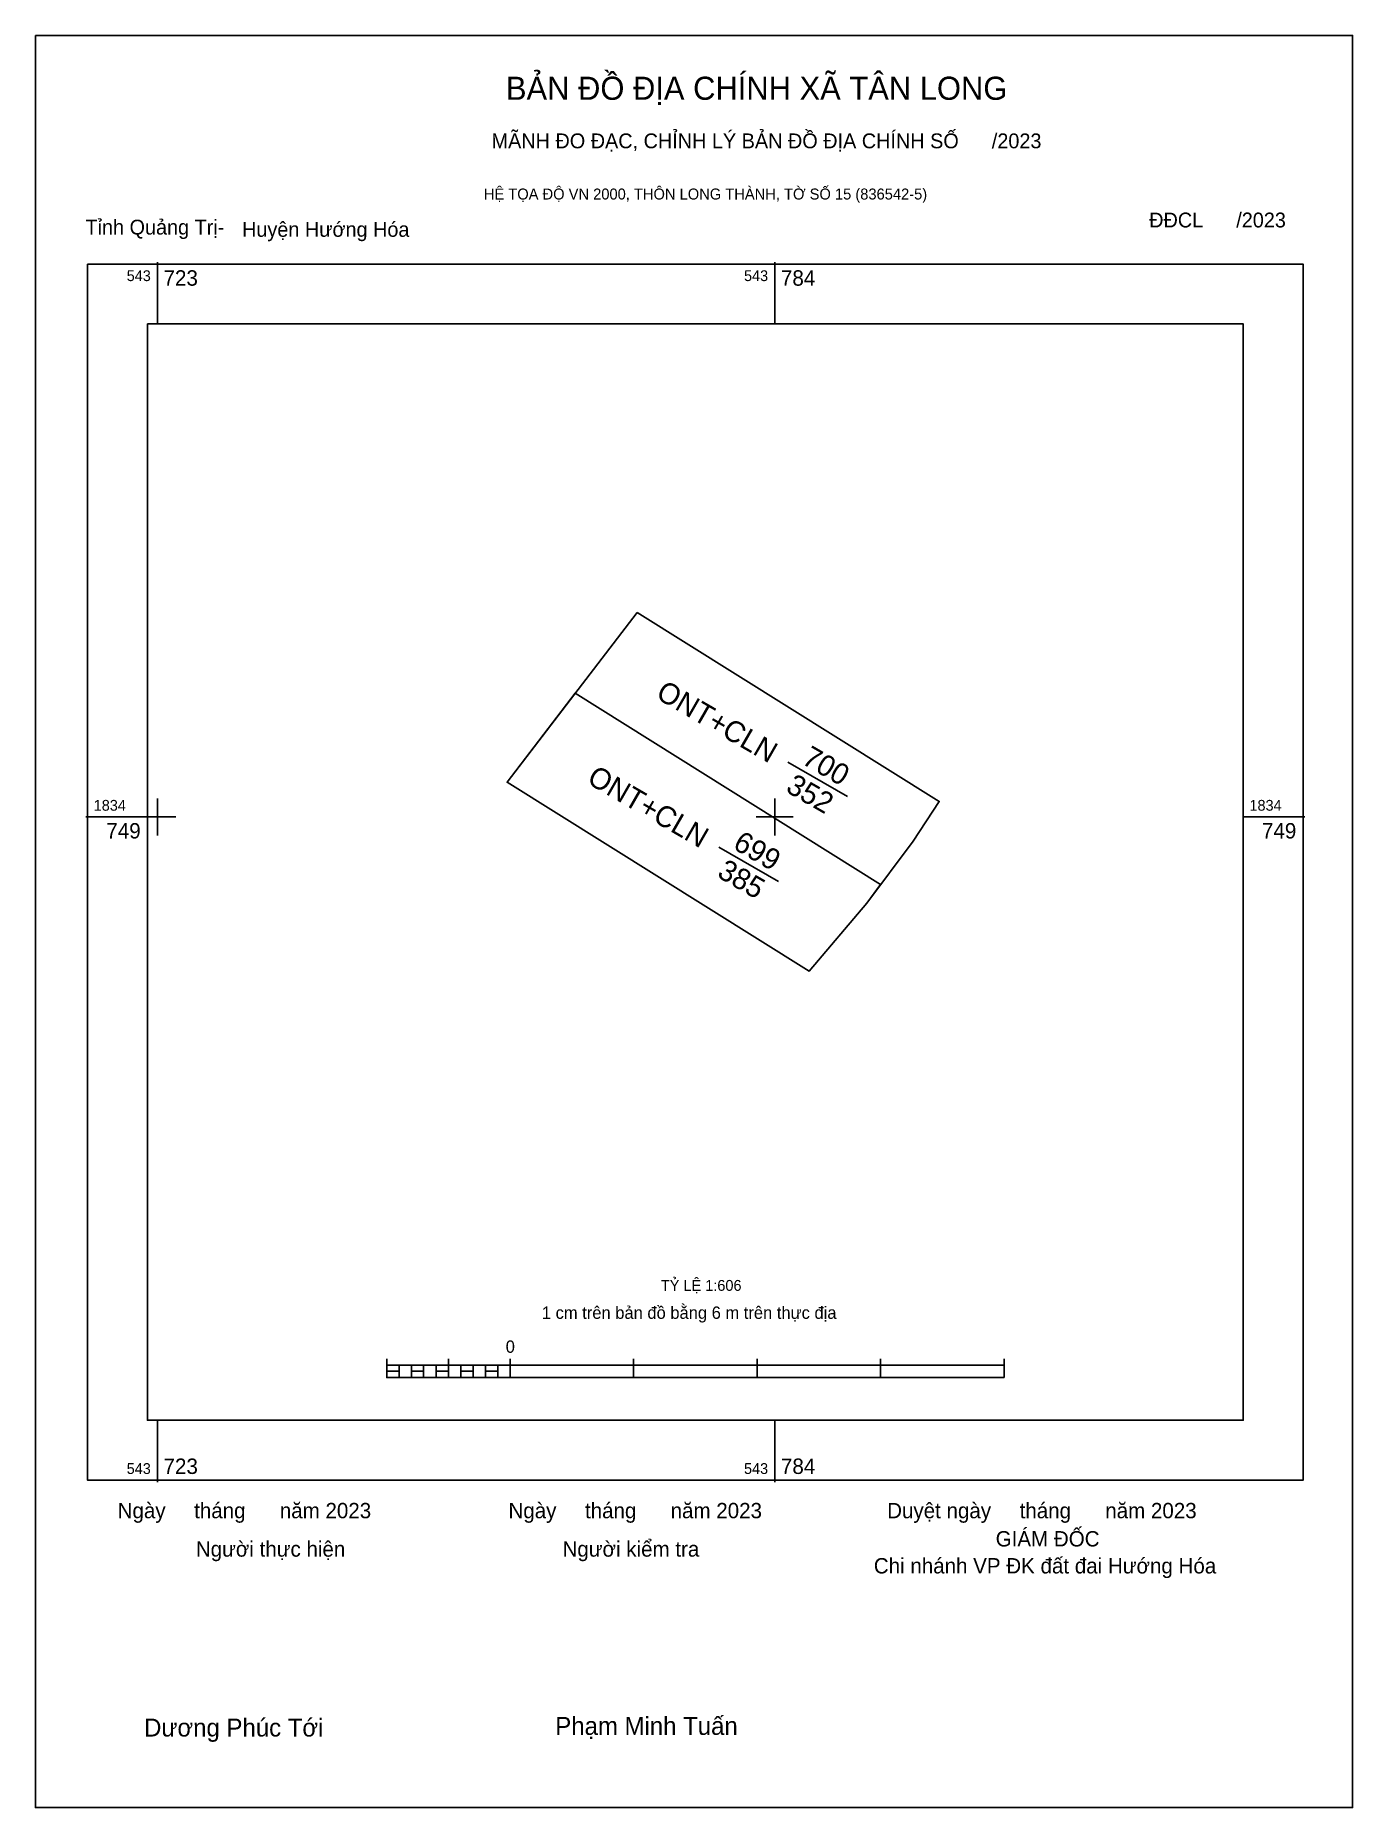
# Model space of a CAD drawing. Extents: x 543712 to 543841, y 1834652 to 1834826.
import ezdxf

# ---------------------------------------------------------------- set-up
doc = ezdxf.new("R2010")
doc.units = 0
for name, color, linetype in [('Level 10', 7, 'Continuous'), ('Level 13', 7, 'Continuous'), ('Level 15', 7, 'Continuous'), ('Level 6', 7, 'Continuous'), ('Level 62', 7, 'Continuous'), ('Level 63', 7, 'Continuous'), ('Level 9', 7, 'Continuous')]:
    doc.layers.add(name, color=color, linetype=linetype)

msp = doc.modelspace()

# ---------------------------------------------------------------- linework, layer by layer
at = {"layer": 'Level 10'}
for points in [[(543770.98, 1834769.72), (543800.66, 1834751.17), (543798.11, 1834747.25), (543793.56, 1834741.18), (543787.89, 1834734.5), (543758.21, 1834753.05)], [(543764.9, 1834761.78), (543794.91, 1834742.99), (543793.56, 1834741.18), (543787.89, 1834734.5), (543758.21, 1834753.05)]]:
    msp.add_lwpolyline(points, close=True, dxfattribs=at)
at = {"layer": 'Level 15'}
msp.add_lwpolyline([(543711.88, 1834826.37), (543841.27, 1834826.37), (543841.27, 1834652.38), (543711.88, 1834652.38)], close=True, dxfattribs=at)
at = {"layer": 'Level 62'}
msp.add_lwpolyline([(543722.88, 1834798.05), (543830.53, 1834798.05), (543830.53, 1834690.4), (543722.88, 1834690.4)], close=True, dxfattribs=at)
at = {"layer": 'Level 63'}
for p, q in [((543723.86, 1834804.11), (543723.86, 1834798.05)), ((543784.5, 1834804.11), (543784.5, 1834798.05)), ((543723.86, 1834751.46), (543723.86, 1834747.82)), ((543784.5, 1834751.46), (543784.5, 1834747.82)), ((543716.82, 1834749.64), (543722.88, 1834749.64)), ((543722.04, 1834749.64), (543725.68, 1834749.64)), ((543782.68, 1834749.64), (543786.32, 1834749.64)), ((543830.53, 1834749.64), (543836.59, 1834749.64)), ((543746.39, 1834696.42), (543746.39, 1834694.6)), ((543746.39, 1834695.81), (543807.03, 1834695.81)), ((543747.6, 1834695.81), (543747.6, 1834694.6)), ((543748.81, 1834695.81), (543748.81, 1834694.6)), ((543750.02, 1834695.81), (543750.02, 1834694.6)), ((543751.24, 1834695.81), (543751.24, 1834694.6)), ((543752.45, 1834696.42), (543752.45, 1834694.6)), ((543752.45, 1834695.81), (543752.45, 1834694.6)), ((543753.66, 1834695.81), (543753.66, 1834694.6)), ((543754.88, 1834695.81), (543754.88, 1834694.6)), ((543756.09, 1834695.81), (543756.09, 1834694.6)), ((543757.3, 1834695.81), (543757.3, 1834694.6)), ((543758.51, 1834696.42), (543758.51, 1834694.6)), ((543758.51, 1834695.81), (543758.51, 1834694.6)), ((543770.64, 1834696.42), (543770.64, 1834694.6)), ((543782.77, 1834696.42), (543782.77, 1834694.6)), ((543794.9, 1834696.42), (543794.9, 1834694.6)), ((543807.03, 1834696.42), (543807.03, 1834694.6)), ((543746.39, 1834694.6), (543807.03, 1834694.6)), ((543723.86, 1834690.4), (543723.86, 1834684.33)), ((543784.5, 1834690.4), (543784.5, 1834684.33))]:
    msp.add_line(p, q, dxfattribs=at)
for points in [[(543717.01, 1834803.92), (543836.41, 1834803.92), (543836.41, 1834684.52), (543717.01, 1834684.52)], [(543746.39, 1834695.21), (543747.6, 1834695.21), (543747.6, 1834694.6), (543746.39, 1834694.6)], [(543746.39, 1834695.21), (543747.6, 1834695.21), (543747.6, 1834694.6), (543746.39, 1834694.6)], [(543748.81, 1834695.21), (543750.02, 1834695.21), (543750.02, 1834694.6), (543748.81, 1834694.6)], [(543751.24, 1834695.21), (543752.45, 1834695.21), (543752.45, 1834694.6), (543751.24, 1834694.6)], [(543753.66, 1834695.21), (543754.88, 1834695.21), (543754.88, 1834694.6), (543753.66, 1834694.6)], [(543756.09, 1834695.21), (543757.3, 1834695.21), (543757.3, 1834694.6), (543756.09, 1834694.6)]]:
    msp.add_lwpolyline(points, close=True, dxfattribs=at)
at = {"layer": 'Level 9'}
for p, q in [((543785.78, 1834755.03), (543791.65, 1834751.65)), ((543779.01, 1834746.68), (543784.88, 1834743.29))]:
    msp.add_line(p, q, dxfattribs=at)

# ---------------------------------------------------------------- texts
at = {"layer": 'Level 13'}
for s, p in [('ONT+CLN', (543772.72, 1834761.36)), ('700', (543787.05, 1834754.93)), ('ONT+CLN', (543765.95, 1834753.01)), ('352', (543785.48, 1834752.18)), ('699', (543780.29, 1834746.58)), ('385', (543778.74, 1834743.81))]:
    msp.add_text(s, height=2.069, rotation=330.0454, dxfattribs=at).set_placement(p)
at = {"layer": 'Level 6'}
msp.add_text('TỶ LỆ 1:606', height=1.0661, dxfattribs=at).set_placement((543773.32, 1834703.11))
at = {"layer": 'Level 63'}
for s, height, p in [('BẢN ĐỒ ĐỊA CHÍNH XÃ TÂN LONG', 2.2703, (543758.1, 1834820.05)), ('MÃNH ĐO ĐẠC, CHỈNH LÝ BẢN ĐỒ ĐỊA CHÍNH SỐ      /2023', 1.4568, (543756.69, 1834815.29)), ('HỆ TỌA ĐỘ VN 2000, THÔN LONG THÀNH, TỜ SỐ 15 (836542-5)', 1.0784, (543755.93, 1834810.26)), ('543', 1.061, (543720.85, 1834802.25)), ('723', 1.516, (543724.46, 1834801.8)), ('543', 1.061, (543781.49, 1834802.25)), ('784', 1.516, (543785.11, 1834801.8)), ('1834', 1.061, (543717.61, 1834750.25)), ('1834', 1.061, (543831.14, 1834750.25)), ('749', 1.516, (543718.84, 1834747.52)), ('749', 1.516, (543832.36, 1834747.52)), ('1 cm trên bản đồ bằng 6 m trên thực địa', 1.2129, (543761.63, 1834700.36)), ('0', 1.21, (543758.08, 1834697.03)), ('723', 1.516, (543724.46, 1834685.13)), ('784', 1.516, (543785.11, 1834685.13)), ('543', 1.061, (543720.85, 1834685.13)), ('543', 1.061, (543781.49, 1834685.13)), ('Ngày     tháng      năm 2023', 1.509, (543719.96, 1834680.78)), ('Ngày     tháng      năm 2023', 1.509, (543758.35, 1834680.78)), ('Duyệt ngày     tháng      năm 2023', 1.509, (543795.55, 1834680.78)), ('GIÁM ĐỐC', 1.509, (543806.21, 1834678.01)), ('Người thực hiện', 1.509, (543727.64, 1834677.01)), ('Người kiểm tra', 1.509, (543763.66, 1834677.01)), ('Chi nhánh VP ĐK đất đai Hướng Hóa', 1.509, (543794.24, 1834675.36)), ('Dương Phúc Tới', 1.7601, (543722.56, 1834659.35)), ('Phạm Minh Tuấn', 1.7601, (543762.95, 1834659.51))]:
    msp.add_text(s, height=height, dxfattribs=at).set_placement(p)
at = {"layer": 'Level 9'}
for s, p in [('Tỉnh Quảng Trị-', (543716.8, 1834806.82)), ('Huyện Hướng Hóa', (543732.18, 1834806.6)), ('ĐĐCL      /2023', (543821.29, 1834807.52))]:
    msp.add_text(s, height=1.4568, dxfattribs=at).set_placement(p)

doc.saveas('drawing.dxf')
